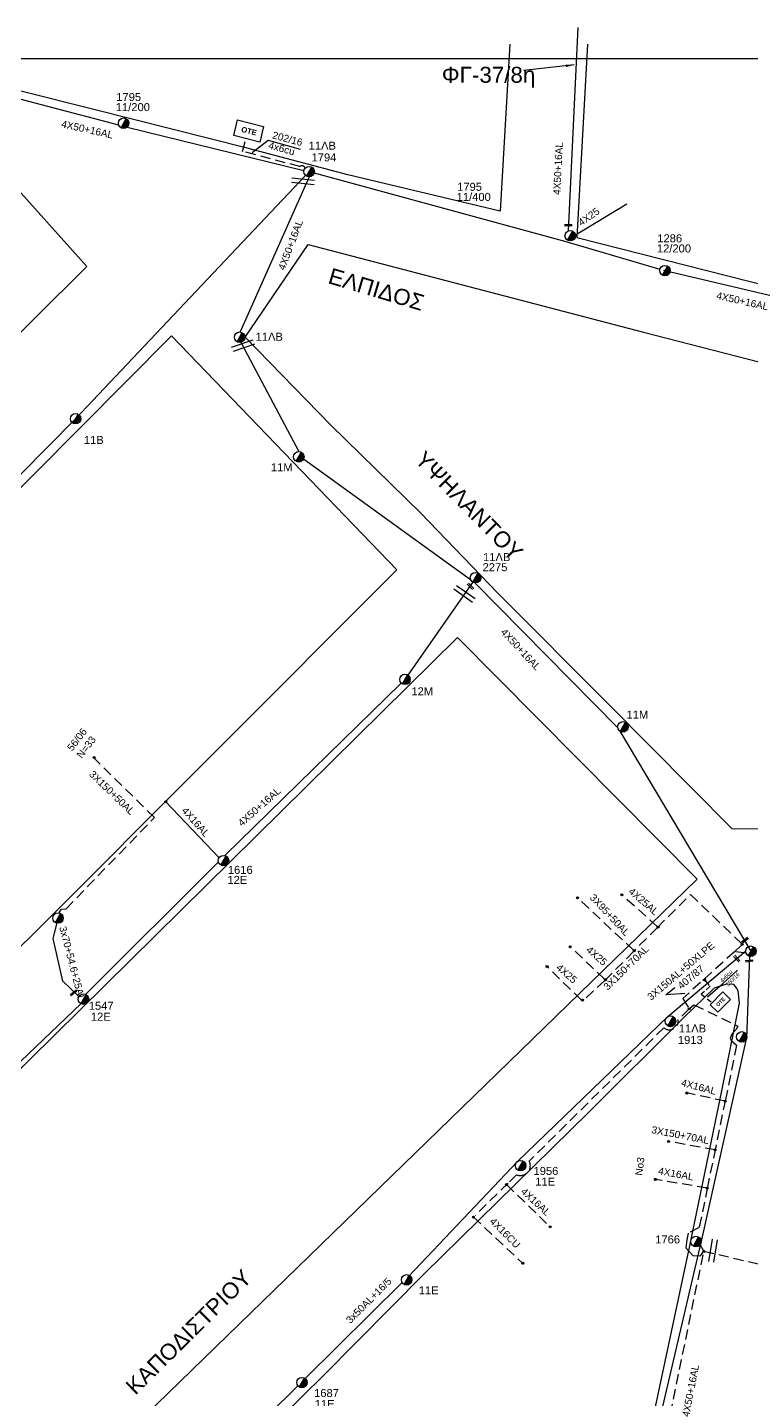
# Model space of a CAD drawing. Header units: millimetres. Extents: x 751 to 1825, y 358 to 872.
# Drawn here: x 1225.8 to 1316.4, y 688.9 to 860.4 of the extents above; entities that cross this region are included whole.
import ezdxf

# ---------------------------------------------------------------- set-up
doc = ezdxf.new("R2010")
doc.units = ezdxf.units.MM
doc.linetypes.add('DASHED', pattern=[19.05, 12.7, -6.35])
for name, color, linetype in [('Pillar OTE', 7, 'Continuous'), ('Άγνωστα', 7, 'Continuous'), ('Γυμνά εναέρια ΧΤ και ΦΟΠ (3Φ)   4x50+16AL', 7, 'Continuous'), ('Επιγραφές - Σχήματα', 7, 'Continuous'), ('Καλώδια ΧΤ   3x150+50AL', 7, 'DASHED'), ('Καλώδια ΧΤ   3x150+50AL XLPE', 7, 'DASHED'), ('Καλώδια ΧΤ   3x150+50CU', 7, 'DASHED'), ('Καλώδια ΧΤ   3x150AL+50XLPE', 7, 'DASHED'), ('Καλώδια ΧΤ   4x25CU', 7, 'DASHED'), ('Μηχανική τομή', 7, 'Continuous'), ('Στύλος ΦΜ', 7, 'Continuous'), ('Στύλος ΦΜ @ 1', 7, 'Continuous'), ('Συνδέσεις', 7, 'Continuous'), ('Συνεστραμμένα ΧΤ   3x70+54.6+25 AL', 7, 'SYN_LINE'), ('Τομή', 7, 'Continuous'), ('Υπόβαθρο ΔΕΗ', 7, 'Continuous'), ('Υπόγεια καλώδια Δικτύου ΧΤ και Παρ. ΧΤ - 3X150+70 AL', 7, 'DASHED'), ('Υπόγεια καλώδια Παροχών ΧΤ   4x16AL', 7, 'DASHED'), ('Υπόγεια καλώδια Παροχών ΧΤ   4x16CU', 7, 'DASHED'), ('Υπόγεια καλώδια Παροχών ΧΤ   4x25', 7, 'DASHED'), ('Υπόγεια καλώδια Παροχών ΧΤ   4x50AL', 7, 'DASHED'), ('Υπόγεια καλώδια Παροχών ΧΤ   4x6', 7, 'DASHED')]:
    doc.layers.add(name, color=color, linetype=linetype)
doc.styles.get("Standard").update_dxf_attribs({"font": 'arial.ttf'})
doc.linetypes.add('SYN_LINE', pattern='A,0.5,-0.0001,["/\\/\\/\\/",Standard,S=0.1,R=0,X=0,Y=-0.05],-0.25', length=0.7501)
doc.dimstyles.new('ISO-25', dxfattribs={"dimtxt": 2.5, "dimasz": 2.5, "dimexe": 1.25, "dimexo": 0.625, "dimtad": 1, "dimtxsty": 'Standard', "dimcen": 2.5, "dimadec": 0, "dimazin": 0, "dimtfac": 1, "dimtmove": 0, "dimatfit": 3, "dimfxl": 1, "dimarcsym": 0})

# ---------------------------------------------------------------- blocks, each defined once
blk = doc.blocks.new('ΥΠΑΡΧΩΝ ΤΣΙΜΕΝΤΕΝΙΟΣ ΣΤΥΛΟΣ')
at = {"layer": 'Στύλος ΦΜ'}
blk.add_hatch(color=256, dxfattribs=at).paths.add_polyline_path([(-1.29, -2.28, 0.574793), (2.62, 0, 0.268822), (1.3, 2.27)])
blk.add_line((-1.29, -2.28), (1.3, 2.27), dxfattribs=at)
blk.add_circle((0, 0), 2.62, dxfattribs=at)
at = {"layer": 'Στύλος ΦΜ', "flags": 4}
for tag, p in [('ΤΥΠΟΣ', (-4.91, 3.03)), ('ΑΡΙΘΜΟΣ', (-4.68, 8.05))]:
    blk.add_attdef(tag, p, '', height=4, dxfattribs=at)
blk = doc.blocks.new('_ΣΥΝΔΕΣΗ')
at = {"layer": 'Συνδέσεις', "linetype": 'SYN_LINE', "ltscale": 40}
blk.add_hatch(color=256, dxfattribs=at).paths.add_polyline_path([(0.5, -0.01, 1), (-0.5, -0.01, 1)])
at = {"layer": 'Συνδέσεις'}
blk.add_circle((0, -0.01), 0.5, dxfattribs=at)
blk = doc.blocks.new('ΜΗΧΑΝΙΚΗ ΤΟΜΗ')
at = {"layer": 'Μηχανική τομή', "ltscale": 40}
for p, q in [((-1.89, 0.78), (1.89, 0.78)), ((1.89, 0), (-1.89, 0))]:
    blk.add_line(p, q, dxfattribs=at)
blk = doc.blocks.new('ΤΟΜΗ')
at = {"layer": 'Τομή', "ltscale": 40}
for p, q in [((-5.68, 0), (5.68, 0)), ((5.68, -2.33), (-5.68, -2.33))]:
    blk.add_line(p, q, dxfattribs=at)
blk = doc.blocks.new('PILLAR ΟΤΕ')
at = {"layer": 'Pillar OTE', "ltscale": 40}
blk.add_lwpolyline([(-3.31, 2.02), (3.39, 2.02), (3.39, -1.99), (-3.31, -1.99)], close=True, dxfattribs=at)
at = {"layer": 'Pillar OTE', "insert": (-1.81, 0.71), "char_height": 1.3575, "width": 109.961, "attachment_point": 1}
blk.add_mtext('{\\fArial|b1|i0|c161|p34;OTE}', dxfattribs=at)

msp = doc.modelspace()

# ---------------------------------------------------------------- hatches: boundary and pattern name
at = {"layer": 'Pillar OTE', "ltscale": 40}
h = msp.add_hatch(color=256, dxfattribs=at)
h.dxf.hatch_style = 1
h.paths.add_polyline_path([(1310.31, 741.32), (1310.7, 741.15), (1310.58, 741.55)])

# ---------------------------------------------------------------- linework, layer by layer
msp.add_lwpolyline([(1310.58, 741.55), (1310.7, 741.15), (1310.31, 741.32), (1310.58, 741.55)], dxfattribs=at)
at = {"layer": 'Άγνωστα', "color": 85, "linetype": 'DASHED', "lineweight": -2, "ltscale": 0.1}
msp.add_lwpolyline([(1301.64, 745.07), (1294.62, 751.63)], dxfattribs=at)
at = {"layer": 'Άγνωστα', "color": 173, "lineweight": -2, "ltscale": 0.1}
for points in [[(1305.94, 736.77), (1315.66, 744.95)], [(1287.13, 718.69), (1305.94, 736.77)], [(1273.54, 704.36), (1287.13, 718.69)], [(1260.57, 691.56), (1272.7, 703.53)], [(1244.9, 676.08), (1259.65, 690.65)]]:
    msp.add_lwpolyline(points, dxfattribs=at)
at = {"layer": 'Γυμνά εναέρια ΧΤ και ΦΟΠ (3Φ)   4x50+16AL', "color": 1, "ltscale": 0.1}
msp.add_lwpolyline([(1293.5, 834.96), (1294.7, 860.38)], dxfattribs=at)
at = {"layer": 'Γυμνά εναέρια ΧΤ και ΦΟΠ (3Φ)   4x50+16AL', "color": 85, "ltscale": 0.1}
for points in [[(1210.56, 855.21), (1237.25, 848.21)], [(1261.07, 842.36), (1293.19, 833.64), (1304.94, 830.16)], [(1261.07, 841.71), (1252.45, 822.32)], [(1305.37, 830.03), (1335.26, 822.99)]]:
    msp.add_lwpolyline(points, dxfattribs=at)
at = {"layer": 'Γυμνά εναέρια ΧΤ και ΦΟΠ (3Φ)   4x50+16AL', "color": 87, "ltscale": 0.1}
msp.add_lwpolyline([(1238.32, 847.93), (1260.43, 842.52)], dxfattribs=at)
at = {"layer": 'Γυμνά εναέρια ΧΤ και ΦΟΠ (3Φ)   4x50+16AL', "color": 30, "ltscale": 0.1}
msp.add_lwpolyline([(1211.14, 790.56), (1231.87, 811.48), (1260.62, 841.89)], dxfattribs=at)
at = {"layer": 'Γυμνά εναέρια ΧΤ και ΦΟΠ (3Φ)   4x50+16AL', "color": 173, "ltscale": 0.1}
for points in [[(1252.29, 821.52), (1259.77, 807.38)], [(1260.38, 806.47), (1281.27, 791.38)], [(1281.78, 790.98), (1299.66, 772.85)], [(1299.94, 772.43), (1316.31, 744.95)]]:
    msp.add_lwpolyline(points, dxfattribs=at)
at = {"layer": 'Γυμνά εναέρια ΧΤ και ΦΟΠ (3Φ)   4x50+16AL', "color": 27, "ltscale": 0.1}
for points in [[(1273.44, 779.44), (1281.62, 791.13)], [(1250.52, 756.9), (1272.59, 778.45)], [(1233.15, 739.56), (1249.72, 756.12)], [(1216.55, 723.16), (1232.53, 738.39)]]:
    msp.add_lwpolyline(points, dxfattribs=at)
at = {"layer": 'Γυμνά εναέρια ΧΤ και ΦΟΠ (3Φ)   4x50+16AL', "color": 1, "lineweight": -2, "ltscale": 0.1}
for points in [[(1315.79, 734.02), (1316.19, 744.31)], [(1310.08, 708.5), (1315.82, 734.18)], [(1302.46, 675.94), (1310.09, 708.54)]]:
    msp.add_lwpolyline(points, dxfattribs=at)
at = {"layer": 'Επιγραφές - Σχήματα', "ltscale": 0.1}
msp.add_lwpolyline([(1720, 856.45), (751.91, 856.45), (751.91, 369.88), (1720, 369.88)], close=True, dxfattribs=at)
at = {"layer": 'Καλώδια ΧΤ   3x150+50AL', "color": 27, "linetype": 'DASHED', "ltscale": 0.1}
msp.add_lwpolyline([(1229.82, 749.77), (1230.11, 750.22), (1230.68, 750.25), (1241.74, 761.66), (1234.1, 769.14)], dxfattribs=at)
at = {"layer": 'Καλώδια ΧΤ   3x150+50AL XLPE', "linetype": 'DASHED', "ltscale": 0.1}
msp.add_arc((1306.26, 736.21), 0.654, 214.1963, 42.0989, dxfattribs=at)
at = {"layer": 'Καλώδια ΧΤ   3x150+50CU', "color": 85, "linetype": 'DASHED', "lineweight": -2, "ltscale": 0.1}
msp.add_lwpolyline([(1313.74, 660.14), (1302.78, 670.31), (1310.44, 707.47), (1321.07, 704.98), (1321.52, 707.41), (1321.95, 708.57), (1322.14, 709.7)], dxfattribs=at)
at = {"layer": 'Καλώδια ΧΤ   3x150AL+50XLPE', "color": 85, "linetype": 'DASHED', "lineweight": -2, "ltscale": 0.1}
for points in [[(1315.71, 744.7), (1314.26, 744.87), (1307.79, 739.03), (1308.6, 737.74)], [(1314.26, 744.87), (1315.15, 745.72)], [(1308.67, 737.84), (1309.2, 738.24), (1314.68, 735.59), (1314.43, 735.13), (1313.92, 734.58), (1313.71, 734.1), (1313.84, 733.8), (1314.53, 733.2), (1313.12, 726.36)], [(1313.12, 726.36), (1311.88, 720.31), (1310.89, 715.47), (1309.85, 710.44), (1308.48, 709.7), (1308.31, 708.87), (1308.19, 707.87), (1309.06, 706.92), (1310, 706.89), (1310.44, 707.47), (1309.99, 708.29)]]:
    msp.add_lwpolyline(points, dxfattribs=at)
msp.add_lwpolyline([(1308.6, 737.73), (1307.23, 736.4, -0.677165), (1305.43, 735.37), (1288.6, 718.73, -0.693162), (1287.02, 717.01), (1285.95, 715.96)], format="xyb", dxfattribs=at)
at = {"layer": 'Καλώδια ΧΤ   3x150AL+50XLPE', "color": 87, "linetype": 'DASHED', "lineweight": -2, "ltscale": 0.1}
msp.add_lwpolyline([(1285.95, 715.96), (1281.83, 711.93)], dxfattribs=at)
at = {"layer": 'Καλώδια ΧΤ   4x25CU', "color": 1, "linetype": 'SYN_LINE', "ltscale": 10}
msp.add_lwpolyline([(1294.07, 834.27), (1300.82, 838.34)], dxfattribs=at)
at = {"layer": 'Συνεστραμμένα ΧΤ   3x70+54.6+25 AL', "color": 27, "linetype": 'SYN_LINE', "ltscale": 7}
msp.add_lwpolyline([(1232.21, 739.36), (1232.21, 739.36), (1230.28, 741.21), (1229.06, 746.55), (1229.58, 748.51)], dxfattribs=at)
at = {"layer": 'Υπόβαθρο ΔΕΗ', "ltscale": 0.1}
for points in [[(1286.19, 858.28), (1284.97, 837.4), (1265.91, 841.95), (1253.32, 845.28), (1234.17, 850.13), (1215.86, 854.72), (1210.77, 856.09)], [(1295.87, 858.3), (1294.53, 834.14), (1335.09, 823.83), (1335.72, 824.18), (1343.56, 858.64)], [(1255.94, 846.3), (1259.94, 845.18)], [(1253.08, 821.68), (1260.96, 833.24), (1302.89, 822.29), (1333.54, 814.44), (1322.26, 760.17), (1313.96, 760.22), (1298.63, 775.71), (1284.68, 789.67), (1275, 799.73), (1263.78, 810.68), (1253.08, 821.68)]]:
    msp.add_lwpolyline(points, dxfattribs=at)
for points in [[(1149.04, 746.91), (1127.83, 725.84), (1127.83, 725.84), (1093.93, 740.6), (1095.04, 746.98), (1095.27, 748.75), (1201.68, 849.62), (1222.13, 842.88), (1233.29, 830.49)], [(1226.46, 746.98), (1180.9, 702.64), (1141.78, 719.82), (1169.46, 746.98), (1243.86, 821.82), (1272.04, 792.61)]]:
    msp.add_lwpolyline(points, close=True, dxfattribs=at)
at = {"layer": 'Υπόβαθρο ΔΕΗ', "lineweight": -2, "ltscale": 0.1}
for points in [[(1216.99, 664.06), (1309.59, 753.93), (1279.61, 784.14), (1188.31, 694.13), (1216.99, 664.06)], [(1312.75, 740.89), (1314.66, 742.59)], [(1226.49, 655.8), (1258.92, 623.23), (1298.77, 661.64), (1308.69, 708.12), (1312.7, 727.51), (1314.9, 738.47), (1314.72, 740), (1314.53, 740.39), (1314.18, 740.78), (1313.25, 740.84), (1311.74, 740.34), (1307.94, 736.65), (1296.06, 724.82), (1275.44, 704.63), (1262.79, 691.85), (1242.59, 671.99), (1226.49, 655.8)]]:
    msp.add_lwpolyline(points, dxfattribs=at)
at = {"layer": 'Υπόγεια καλώδια Δικτύου ΧΤ και Παρ. ΧΤ - 3X150+70 AL', "color": 85, "linetype": 'DASHED', "ltscale": 0.1}
msp.add_lwpolyline([(1304.62, 747.92), (1308.77, 752.03), (1315.24, 745.81)], dxfattribs=at)
at = {"layer": 'Υπόγεια καλώδια Δικτύου ΧΤ και Παρ. ΧΤ - 3X150+70 AL', "color": 85, "linetype": 'DASHED', "lineweight": -2, "ltscale": 0.1}
for points in [[(1304.61, 747.87), (1301.79, 745.09)], [(1301.64, 744.9), (1298.22, 741.47)], [(1311.84, 720.12), (1306.02, 721.18)]]:
    msp.add_lwpolyline(points, dxfattribs=at)
at = {"layer": 'Υπόγεια καλώδια Παροχών ΧΤ   4x16AL', "color": 27, "linetype": 'SYN_LINE', "ltscale": 10}
msp.add_lwpolyline([(1249.82, 756.63), (1243.12, 763.66)], dxfattribs=at)
at = {"layer": 'Υπόγεια καλώδια Παροχών ΧΤ   4x16AL', "color": 85, "linetype": 'DASHED', "lineweight": -2, "ltscale": 0.1}
for points in [[(1313.09, 726.21), (1308.29, 727.23)], [(1285.76, 715.78), (1291.2, 710.5)], [(1310.86, 715.33), (1304.37, 716.44)]]:
    msp.add_lwpolyline(points, dxfattribs=at)
at = {"layer": 'Υπόγεια καλώδια Παροχών ΧΤ   4x16CU', "color": 85, "linetype": 'DASHED', "lineweight": -2, "ltscale": 0.1}
msp.add_lwpolyline([(1281.62, 711.73), (1287.79, 705.94)], dxfattribs=at)
at = {"layer": 'Υπόγεια καλώδια Παροχών ΧΤ   4x25', "color": 85, "linetype": 'DASHED', "lineweight": -2, "ltscale": 0.1}
for points in [[(1304.61, 748.04), (1300.18, 752)], [(1298.02, 741.45), (1293.72, 745.5)], [(1295.13, 738.84), (1290.82, 743.03)], [(1298.04, 741.29), (1295.38, 738.84)]]:
    msp.add_lwpolyline(points, dxfattribs=at)
at = {"layer": 'Υπόγεια καλώδια Παροχών ΧΤ   4x6', "color": 85, "linetype": 'DASHED', "ltscale": 0.1}
msp.add_lwpolyline([(1260.58, 842.8, 0.547986), (1259.93, 842.99), (1252.74, 844.89), (1253.15, 846.45)], format="xyb", dxfattribs=at)
at = {"layer": 'Υπόγεια καλώδια Παροχών ΧΤ   4x6', "color": 85, "linetype": 'DASHED', "ltscale": 0.05}
msp.add_lwpolyline([(1310.7, 741.15), (1311.21, 740.56), (1310.11, 739.59), (1311.46, 738.53)], dxfattribs=at)

# ---------------------------------------------------------------- block references
at = {"layer": 'Pillar OTE'}
for p, xscale, yscale, zscale, rotation in [((1253.49, 847.43), 0.4999999999999999, 0.4999999999999999, 0.4999999999999999, 345.7935683145342), ((1312.5, 738.57), 0.3363296821783275, 0.3363296821783275, 0.3363296821783275, 45)]:
    msp.add_blockref('PILLAR ΟΤΕ', p, dxfattribs=dict(at, xscale=xscale, yscale=yscale, zscale=zscale, rotation=rotation))
at = {"layer": 'Μηχανική τομή', "ltscale": 0.1}
for p, xscale, yscale, zscale, rotation in [((1293.48, 835.56), 0.2500000000000336, 0.2500000000000336, 0.2500000000000336, 1.589346762967023), ((1281.32, 790.6), 0.2500000000000285, 0.2500000000000285, 0.2500000000000285, 134.2494621137266), ((1315.65, 746.24), 0.2499999999999515, 0.2499999999999515, 0.2499999999999515, 38.62660044676852), ((1314.48, 743.96), 0.2500000000000924, 0.2500000000000924, 0.2500000000000924, 314.5440049386639), ((1316.11, 743.64), 0.2499999999999485, 0.2499999999999485, 0.2499999999999485, 6.110604761289142), ((1231.66, 739.65), 0.2499999999999515, 0.2499999999999515, 0.2499999999999515, 38.62660044676852)]:
    msp.add_blockref('ΜΗΧΑΝΙΚΗ ΤΟΜΗ', p, dxfattribs=dict(at, xscale=xscale, yscale=yscale, zscale=zscale, rotation=rotation))
at = {"layer": 'Στύλος ΦΜ @ 1', "ltscale": 0.1}
ref = msp.add_blockref('ΥΠΑΡΧΩΝ ΤΣΙΜΕΝΤΕΝΙΟΣ ΣΤΥΛΟΣ', (1237.87, 848.41), dxfattribs=dict(at, xscale=0.25, yscale=0.25, zscale=0.25))
ref.add_attrib('ΤΥΠΟΣ', '11/200', (1236.89, 849.92), dxfattribs={"layer": 'Στύλος ΦΜ', "height": 1, "flags": 4})
ref.add_attrib('ΑΡΙΘΜΟΣ', '1795', (1236.95, 851.18), dxfattribs={"layer": 'Στύλος ΦΜ', "height": 1, "flags": 4})
ref = msp.add_blockref('ΥΠΑΡΧΩΝ ΤΣΙΜΕΝΤΕΝΙΟΣ ΣΤΥΛΟΣ', (1261.07, 842.36), dxfattribs=dict(at, xscale=0.25, yscale=0.25, zscale=0.25))
ref.add_attrib('ΤΥΠΟΣ', '1794', (1261.37, 843.64), dxfattribs={"layer": 'Στύλος ΦΜ', "height": 1, "flags": 4})
ref.add_attrib('ΑΡΙΘΜΟΣ', '11ΛB', (1261.01, 845.1), dxfattribs={"layer": 'Στύλος ΦΜ', "height": 1, "flags": 4})
ref = msp.add_blockref('ΥΠΑΡΧΩΝ ΤΣΙΜΕΝΤΕΝΙΟΣ ΣΤΥΛΟΣ', (1293.72, 834.35), dxfattribs=dict(at, xscale=0.25, yscale=0.25, zscale=0.25))
ref.add_attrib('ΤΥΠΟΣ', '11/400', (1279.52, 838.7), dxfattribs={"layer": 'Στύλος ΦΜ', "height": 1, "flags": 4})
ref.add_attrib('ΑΡΙΘΜΟΣ', '1795', (1279.58, 839.96), dxfattribs={"layer": 'Στύλος ΦΜ', "height": 1, "flags": 4})
ref = msp.add_blockref('ΥΠΑΡΧΩΝ ΤΣΙΜΕΝΤΕΝΙΟΣ ΣΤΥΛΟΣ', (1305.57, 829.99), dxfattribs=dict(at, xscale=0.25, yscale=0.25, zscale=0.25))
ref.add_attrib('ΤΥΠΟΣ', '12/200', (1304.56, 832.26), dxfattribs={"layer": 'Στύλος ΦΜ', "height": 1, "flags": 4})
ref.add_attrib('ΑΡΙΘΜΟΣ', '1286', (1304.61, 833.52), dxfattribs={"layer": 'Στύλος ΦΜ', "height": 1, "flags": 4})
ref = msp.add_blockref('ΥΠΑΡΧΩΝ ΤΣΙΜΕΝΤΕΝΙΟΣ ΣΤΥΛΟΣ', (1252.38, 821.67), dxfattribs=dict(at, xscale=0.25, yscale=0.25, zscale=0.25))
ref.add_attrib('ΤΥΠΟΣ', '11ΛB', (1254.38, 821.23), dxfattribs={"layer": 'Στύλος ΦΜ', "height": 1, "flags": 4})
ref = msp.add_blockref('ΥΠΑΡΧΩΝ ΤΣΙΜΕΝΤΕΝΙΟΣ ΣΤΥΛΟΣ', (1231.87, 811.48), dxfattribs=dict(at, xscale=0.25, yscale=0.25, zscale=0.25))
ref.add_attrib('ΤΥΠΟΣ', '11B', (1232.9, 808.33), dxfattribs={"layer": 'Στύλος ΦΜ', "height": 1, "flags": 4})
ref = msp.add_blockref('ΥΠΑΡΧΩΝ ΤΣΙΜΕΝΤΕΝΙΟΣ ΣΤΥΛΟΣ', (1259.78, 806.73), dxfattribs=dict(at, xscale=0.25, yscale=0.25, zscale=0.25))
ref.add_attrib('ΤΥΠΟΣ', '11M', (1256.29, 804.91), dxfattribs={"layer": 'Στύλος ΦΜ', "height": 1, "flags": 4})
ref = msp.add_blockref('ΥΠΑΡΧΩΝ ΤΣΙΜΕΝΤΕΝΙΟΣ ΣΤΥΛΟΣ', (1281.88, 791.62), dxfattribs=dict(at, xscale=0.25, yscale=0.25, zscale=0.25))
ref.add_attrib('ΤΥΠΟΣ', '2275', (1282.76, 792.43), dxfattribs={"layer": 'Στύλος ΦΜ', "height": 1, "flags": 4})
ref.add_attrib('ΑΡΙΘΜΟΣ', '11ΛB', (1282.82, 793.69), dxfattribs={"layer": 'Στύλος ΦΜ', "height": 1, "flags": 4})
ref = msp.add_blockref('ΥΠΑΡΧΩΝ ΤΣΙΜΕΝΤΕΝΙΟΣ ΣΤΥΛΟΣ', (1273.06, 778.91), dxfattribs=dict(at, xscale=0.25, yscale=0.25, zscale=0.25))
ref.add_attrib('ΤΥΠΟΣ', '12M', (1273.86, 776.92), dxfattribs={"layer": 'Στύλος ΦΜ', "height": 1, "flags": 4})
ref = msp.add_blockref('ΥΠΑΡΧΩΝ ΤΣΙΜΕΝΤΕΝΙΟΣ ΣΤΥΛΟΣ', (1300.31, 772.98), dxfattribs=dict(at, xscale=0.25, yscale=0.25, zscale=0.25))
ref.add_attrib('ΤΥΠΟΣ', '11M', (1300.76, 774), dxfattribs={"layer": 'Στύλος ΦΜ', "height": 1, "flags": 4})
ref = msp.add_blockref('ΥΠΑΡΧΩΝ ΤΣΙΜΕΝΤΕΝΙΟΣ ΣΤΥΛΟΣ', (1250.36, 756.27), dxfattribs=dict(at, xscale=0.25, yscale=0.25, zscale=0.25))
ref.add_attrib('ΤΥΠΟΣ', '12E', (1250.85, 753.36), dxfattribs={"layer": 'Στύλος ΦΜ', "height": 1, "flags": 4})
ref.add_attrib('ΑΡΙΘΜΟΣ', '1616', (1250.91, 754.61), dxfattribs={"layer": 'Στύλος ΦΜ', "height": 1, "flags": 4})
at = {"layer": 'Στύλος ΦΜ @ 1', "ltscale": 0.1, "xscale": 0.25, "yscale": 0.25, "zscale": 0.25}
for p in [(1229.67, 749.09), (1315.17, 734.24)]:
    msp.add_blockref('ΥΠΑΡΧΩΝ ΤΣΙΜΕΝΤΕΝΙΟΣ ΣΤΥΛΟΣ', p, dxfattribs=at)
at = {"layer": 'Στύλος ΦΜ @ 1', "ltscale": 0.1}
ref = msp.add_blockref('ΥΠΑΡΧΩΝ ΤΣΙΜΕΝΤΕΝΙΟΣ ΣΤΥΛΟΣ', (1316.31, 744.95), dxfattribs=dict(at, xscale=0.25, yscale=0.25, zscale=0.25))
ref.add_attrib('ΤΥΠΟΣ', '11ΛB', (1317.82, 744.2), dxfattribs={"layer": 'Στύλος ΦΜ', "height": 1, "flags": 4})
ref = msp.add_blockref('ΥΠΑΡΧΩΝ ΤΣΙΜΕΝΤΕΝΙΟΣ ΣΤΥΛΟΣ', (1232.85, 738.96), dxfattribs=dict(at, xscale=0.25, yscale=0.25, zscale=0.25))
ref.add_attrib('ΤΥΠΟΣ', '1547', (1233.51, 737.63), dxfattribs={"layer": 'Στύλος ΦΜ', "height": 1, "flags": 4})
ref.add_attrib('ΑΡΙΘΜΟΣ', '12E', (1233.78, 736.26), dxfattribs={"layer": 'Στύλος ΦΜ', "height": 1, "flags": 4})
ref = msp.add_blockref('ΥΠΑΡΧΩΝ ΤΣΙΜΕΝΤΕΝΙΟΣ ΣΤΥΛΟΣ', (1306.26, 736.21), dxfattribs=dict(at, xscale=0.25, yscale=0.25, zscale=0.25))
ref.add_attrib('ΤΥΠΟΣ', '11ΛB', (1307.3, 734.8), dxfattribs={"layer": 'Στύλος ΦΜ', "height": 1, "flags": 4})
ref.add_attrib('ΑΡΙΘΜΟΣ', '1913', (1307.19, 733.36), dxfattribs={"layer": 'Στύλος ΦΜ', "height": 1, "flags": 4})
ref = msp.add_blockref('ΥΠΑΡΧΩΝ ΤΣΙΜΕΝΤΕΝΙΟΣ ΣΤΥΛΟΣ', (1287.51, 718.15), dxfattribs=dict(at, xscale=0.25, yscale=0.25, zscale=0.25))
ref.add_attrib('ΤΥΠΟΣ', '11E', (1289.34, 715.65), dxfattribs={"layer": 'Στύλος ΦΜ', "height": 1, "flags": 4})
ref.add_attrib('ΑΡΙΘΜΟΣ', '1956', (1289.13, 716.99), dxfattribs={"layer": 'Στύλος ΦΜ', "height": 1, "flags": 4})
ref = msp.add_blockref('ΥΠΑΡΧΩΝ ΤΣΙΜΕΝΤΕΝΙΟΣ ΣΤΥΛΟΣ', (1309.45, 708.67), dxfattribs=dict(at, xscale=0.25, yscale=0.25, zscale=0.25))
ref.add_attrib('ΑΡΙΘΜΟΣ', '1766', (1304.35, 708.43), dxfattribs={"layer": 'Στύλος ΦΜ', "height": 1, "flags": 4})
ref = msp.add_blockref('ΥΠΑΡΧΩΝ ΤΣΙΜΕΝΤΕΝΙΟΣ ΣΤΥΛΟΣ', (1273.26, 703.88), dxfattribs=dict(at, xscale=0.25, yscale=0.25, zscale=0.25))
ref.add_attrib('ΤΥΠΟΣ', '11E', (1274.78, 702.07), dxfattribs={"layer": 'Στύλος ΦΜ', "height": 1, "flags": 4})
ref = msp.add_blockref('ΥΠΑΡΧΩΝ ΤΣΙΜΕΝΤΕΝΙΟΣ ΣΤΥΛΟΣ', (1260.17, 691.04), dxfattribs=dict(at, xscale=0.25, yscale=0.25, zscale=0.25))
ref.add_attrib('ΤΥΠΟΣ', '11E', (1261.77, 687.87), dxfattribs={"layer": 'Στύλος ΦΜ', "height": 1, "flags": 4})
ref.add_attrib('ΑΡΙΘΜΟΣ', '1687', (1261.69, 689.24), dxfattribs={"layer": 'Στύλος ΦΜ', "height": 1, "flags": 4})
at = {"layer": 'Συνδέσεις', "ltscale": 0.1, "xscale": 0.25, "yscale": 0.25, "zscale": 0.25}
for p in [(1294.62, 751.63), (1315.24, 745.81), (1301.73, 744.99), (1308.6, 737.74), (1285.76, 715.78), (1304.37, 716.44), (1310.86, 715.33), (1291.2, 710.51), (1310.43, 707.43)]:
    msp.add_blockref('_ΣΥΝΔΕΣΗ', p, dxfattribs=at)
at = {"layer": 'Τομή', "ltscale": 0.1}
for p, xscale, yscale, zscale, rotation in [((1260.28, 840.84), 0.2500000000000334, 0.2500000000000334, 0.2500000000000334, 174.2186111015343), ((1252.73, 820.89), 0.2499999999999652, 0.2499999999999652, 0.2499999999999652, 18.61483585249287), ((1280.67, 789.82), 0.2499999999998676, 0.2499999999998676, 0.2499999999998676, 324.6586845819866), ((1311.29, 707.57), 0.2499999999999586, 0.2499999999999586, 0.2499999999999586, 81.26800750046779)]:
    msp.add_blockref('ΤΟΜΗ', p, dxfattribs=dict(at, xscale=xscale, yscale=yscale, zscale=zscale, rotation=rotation))
at = {"layer": 'Υπόγεια καλώδια Δικτύου ΧΤ και Παρ. ΧΤ - 3X150+70 AL', "linetype": 'DASHED', "ltscale": 0.1, "xscale": 0.25, "yscale": 0.25, "zscale": 0.25}
for p in [(1306.02, 721.18), (1311.84, 720.12)]:
    msp.add_blockref('_ΣΥΝΔΕΣΗ', p, dxfattribs=at)
at = {"layer": 'Υπόγεια καλώδια Παροχών ΧΤ   4x16AL', "linetype": 'DASHED', "ltscale": 0.1, "xscale": 0.25, "yscale": 0.25, "zscale": 0.25}
for p in [(1308.29, 727.23), (1313.09, 726.21)]:
    msp.add_blockref('_ΣΥΝΔΕΣΗ', p, dxfattribs=at)
at = {"layer": 'Υπόγεια καλώδια Παροχών ΧΤ   4x16CU', "linetype": 'DASHED', "ltscale": 0.1, "xscale": 0.25, "yscale": 0.25, "zscale": 0.25}
for p in [(1281.62, 711.73), (1287.79, 705.95)]:
    msp.add_blockref('_ΣΥΝΔΕΣΗ', p, dxfattribs=at)
at = {"layer": 'Υπόγεια καλώδια Παροχών ΧΤ   4x25', "linetype": 'DASHED', "ltscale": 0.1, "xscale": 0.25, "yscale": 0.25, "zscale": 0.25}
for p in [(1234.19, 769.15), (1243.16, 763.63), (1300.18, 752), (1304.7, 747.96), (1293.72, 745.5), (1290.82, 743.03), (1298.13, 741.39), (1295.26, 738.85)]:
    msp.add_blockref('_ΣΥΝΔΕΣΗ', p, dxfattribs=at)

# ---------------------------------------------------------------- texts
at = {"layer": 'Άγνωστα', "color": 7, "ltscale": 0.1, "insert": (1296.75, 752.19), "char_height": 0.9, "width": 84.1859, "attachment_point": 1, "rotation": 313.1405}
msp.add_mtext('3X95+50AL', dxfattribs=at)
at = {"layer": 'Άγνωστα', "lineweight": 40, "ltscale": 0.1, "insert": (1265.59, 698.98), "char_height": 0.9, "width": 84.1859, "attachment_point": 1, "rotation": 45.147}
msp.add_mtext('3x50AL+16/5', dxfattribs=at)
at = {"layer": 'Γυμνά εναέρια ΧΤ και ΦΟΠ (3Φ)   4x50+16AL', "color": 7, "ltscale": 0.1, "char_height": 0.9, "width": 84.1859, "attachment_point": 1}
for insert, rotation in [((1230.21, 848.8), 347.33), ((1291.59, 839.48), 87.3531), ((1257.16, 830.28), 69.3065), ((1312.14, 827.35), 347.33), ((1285.61, 785.37), 313.1405), ((1252.06, 761.15), 41.3901), ((1307.7, 686.87), 79.0252)]:
    msp.add_mtext('4X50+16AL', dxfattribs=dict(at, insert=insert, rotation=rotation))
at = {"layer": 'Επιγραφές - Σχήματα', "ltscale": 0.1, "insert": (1283.51, 854.16), "char_height": 2, "width": 8.5591, "attachment_point": 5}
msp.add_mtext('ΦΓ-37/8η', dxfattribs=at)
at = {"layer": 'Επιγραφές - Σχήματα', "ltscale": 0.1, "attachment_point": 5}
for s, insert, char_height, rotation in [('ΕΛΠΙΔΟΣ', (1269.49, 827.64), 2, 343.4071), ('ΥΨΗΛΑΝΤΟΥ', (1281.07, 800.6), 2, 314.5987), ('407/87', (1308.81, 741.71), 0.9, 39.6926), ('No3', (1302.43, 718.06), 0.9, 83.1503), ('ΚΑΠΟΔΙΣΤΡΙΟΥ', (1246.01, 697.36), 2, 44.6402)]:
    msp.add_mtext(s, dxfattribs=dict(at, insert=insert, char_height=char_height, rotation=rotation))
at = {"layer": 'Επιγραφές - Σχήματα', "color": 7, "ltscale": 0.1, "insert": (1230.73, 770.42), "char_height": 0.9, "width": 84.1859, "attachment_point": 1, "rotation": 52.7054}
msp.add_mtext('56/06\\PN=33', dxfattribs=at)
at = {"layer": 'Καλώδια ΧΤ   3x150+50AL', "color": 7, "linetype": 'DASHED', "ltscale": 0.1, "insert": (1234.1, 767.62), "char_height": 0.9, "width": 84.1859, "attachment_point": 1, "rotation": 316.072}
msp.add_mtext('3X150+50AL', dxfattribs=at)
at = {"layer": 'Καλώδια ΧΤ   3x150AL+50XLPE', "color": 7, "linetype": 'DASHED', "ltscale": 0.1, "insert": (1307.56, 742.47), "char_height": 0.9, "width": 13.9242, "attachment_point": 5, "rotation": 40.1635}
msp.add_mtext('3X150AL+50XLPE', dxfattribs=at)
at = {"layer": 'Καλώδια ΧΤ   4x25CU', "color": 7, "linetype": 'DASHED', "ltscale": 0.1, "insert": (1294.58, 836.24), "char_height": 0.9, "width": 84.1859, "attachment_point": 1, "rotation": 35.3489}
msp.add_mtext('4X25', dxfattribs=at)
at = {"layer": 'Συνεστραμμένα ΧΤ   3x70+54.6+25 AL', "color": 7, "linetype": 'DASHED', "ltscale": 0.1, "insert": (1230.68, 748.16), "char_height": 0.9, "width": 84.1859, "attachment_point": 1, "rotation": 284.6457}
msp.add_mtext('3x70+54.6+25AL', dxfattribs=at)
at = {"layer": 'Υπόγεια καλώδια Δικτύου ΧΤ και Παρ. ΧΤ - 3X150+70 AL', "color": 7, "linetype": 'DASHED', "ltscale": 0.1, "char_height": 0.9, "width": 84.1859, "attachment_point": 1}
for insert, rotation in [((1297.78, 740.64), 44.4413), ((1303.99, 723.11), 349.055)]:
    msp.add_mtext('3X150+70AL', dxfattribs=dict(at, insert=insert, rotation=rotation))
at = {"layer": 'Υπόγεια καλώδια Παροχών ΧΤ   4x16AL', "color": 7, "linetype": 'DASHED', "ltscale": 0.1, "char_height": 0.9, "width": 84.1859, "attachment_point": 1}
for insert, rotation in [((1245.73, 763.06), 312.0143), ((1307.75, 729), 345.2553), ((1304.83, 717.97), 349.7188), ((1288.07, 715.47), 317.4663)]:
    msp.add_mtext('4X16AL', dxfattribs=dict(at, insert=insert, rotation=rotation))
at = {"layer": 'Υπόγεια καλώδια Παροχών ΧΤ   4x16CU', "color": 7, "linetype": 'DASHED', "ltscale": 0.1, "insert": (1284.21, 711.74), "char_height": 0.9, "width": 84.1859, "attachment_point": 1, "rotation": 315.0232}
msp.add_mtext('4X16CU', dxfattribs=at)
at = {"layer": 'Υπόγεια καλώδια Παροχών ΧΤ   4x25', "color": 7, "linetype": 'DASHED', "ltscale": 0.1, "char_height": 0.9, "width": 84.1859, "attachment_point": 1}
for s, insert, rotation in [('4X25AL', (1301.51, 752.97), 319.1219), ('4X25', (1296.23, 745.66), 319.0138), ('4X25', (1292.47, 743.45), 319.0138)]:
    msp.add_mtext(s, dxfattribs=dict(at, insert=insert, rotation=rotation))
at = {"layer": 'Υπόγεια καλώδια Παροχών ΧΤ   4x50AL', "color": 7, "ltscale": 0.2, "attachment_point": 1}
for s, insert, char_height, rotation in [('202/16', (1256.63, 847.4), 0.9, 345.0742), ('4x6cu', (1256.14, 846.12), 0.9, 345.0742), ('4x6cu', (1312.4, 741.34), 0.5, 45), ('350/16', (1313.1, 740.84), 0.5, 45)]:
    msp.add_mtext_dynamic_manual_height_columns(s, width=1.8, gutter_width=12.5, heights=[0.118], dxfattribs=dict(at, insert=insert, char_height=char_height, rotation=rotation))

# ---------------------------------------------------------------- leaders
at = {"layer": 'Επιγραφές - Σχήματα', "ltscale": 40}
for points, override in [([(1294.2, 855.69), (1287.94, 855.01)], {"dimasz": 1, "dimtad": 0}), ([(1253.96, 844.76), (1255.94, 846.3)], {"dimasz": 0.5, "dimtad": 0}), ([(1310.89, 739.23), (1312.75, 740.89)], {"dimasz": 0.5, "dimtad": 0})]:
    msp.add_leader(points, dimstyle='ISO-25', override=override, dxfattribs=at)
at = {"layer": 'Επιγραφές - Σχήματα', "ltscale": 0.1}
msp.add_leader([(1308.06, 739.66), (1305.67, 739.49), (1306.8, 740.41)], dimstyle='ISO-25', override={"dimasz": 0.5, "dimgap": 0.625, "dimtad": 0}, dxfattribs=at)

doc.saveas('drawing.dxf')
